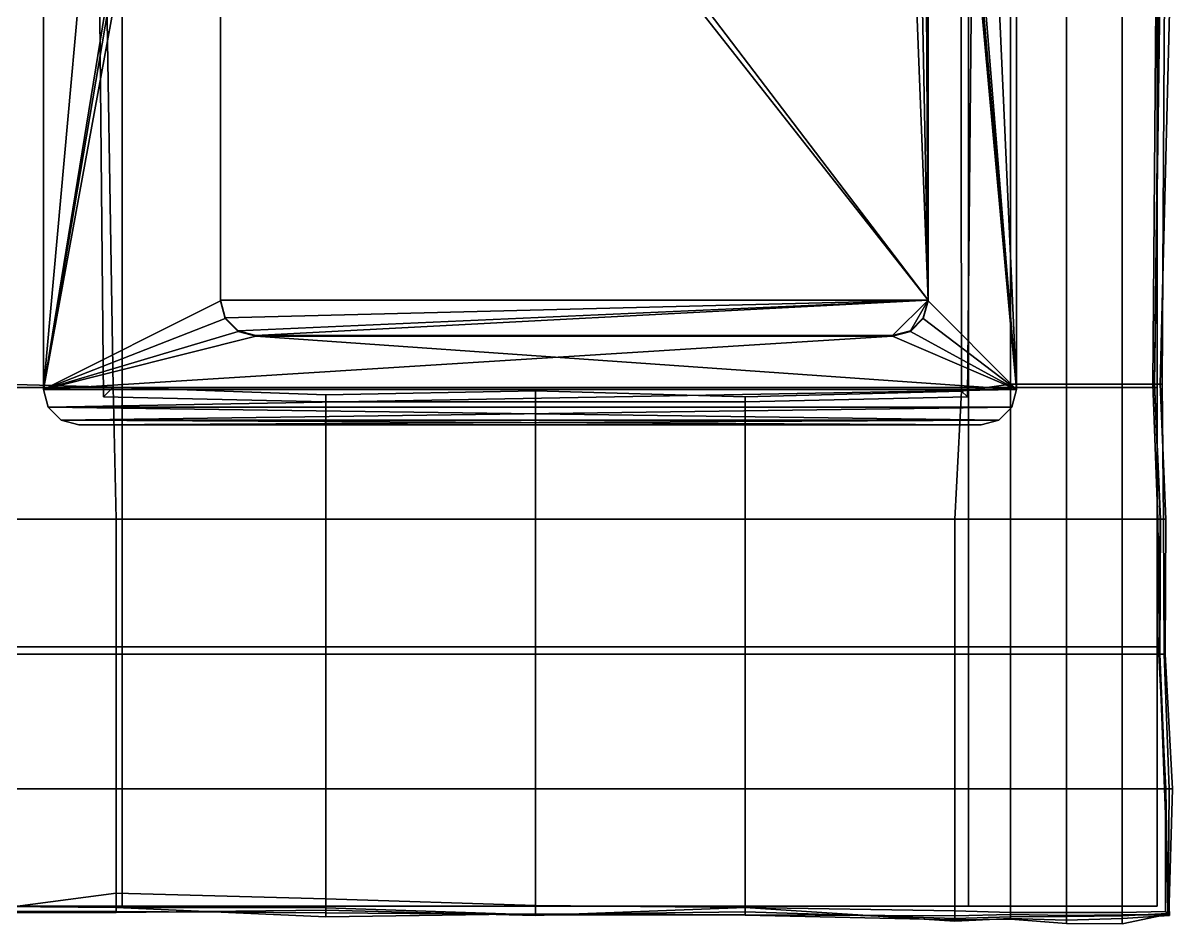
# Model space of a CAD drawing. Header units: metres. Extents: x 0 to 34.6, y -10.7 to 20.6.
# Drawn here: x 8.4401 to 8.9065, y 3.4927 to 3.8579 of the extents above; entities that cross this region are included whole.
import ezdxf

# ---------------------------------------------------------------- set-up
doc = ezdxf.new("R2010")
doc.units = ezdxf.units.M
doc.header["$MEASUREMENT"] = 0
doc.layers.get('0').update_dxf_attribs({"linetype": 'CONTINUOUS'})

msp = doc.modelspace()

# ---------------------------------------------------------------- linework, layer by layer
for points in [[(8.48038, 3.60508, 0.90088), (8.48038, 6.37976, 0.90088), (8.48038, 6.37976, 0.90088), (8.48038, 3.60508, 0.90088)], [(8.48038, 6.37976, 0.90088), (8.9, 6.37976, 0.90088), (8.9, 3.60508, 0.90088), (8.48038, 3.60508, 0.90088)], [(8.48038, 3.60508, 0.90088), (8.9, 3.60508, 0.90088), (8.9, 6.37976, 0.90088), (8.48038, 6.37976, 0.90088)], [(8.48038, 3.60508, 0.90088), (8.48038, 6.37976, 0.90088), (8.48038, 6.37976, 0.90088), (8.48038, 3.60508, 0.90088)], [(8.48038, 6.37976, 0.90088), (8.9, 6.37976, 0.90088), (8.9, 3.60508, 0.90088), (8.48038, 3.60508, 0.90088)], [(8.48038, 3.60508, 0.90088), (8.9, 3.60508, 0.90088), (8.9, 6.37976, 0.90088), (8.48038, 6.37976, 0.90088)], [(8.9, 3.60508, 0.90088), (8.9, 3.60508, 0.90088), (8.9, 6.37976, 0.90088)], [(8.9, 3.60508, 0.90088), (8.9, 3.60508, 0.90088), (8.9, 6.37976, 0.90088)], [(8.3, 3.71017, 2.67801), (8.3, 4.55833, 2.67801), (8.48038, 4.55833, 2.67801), (8.48038, 3.71017, 2.67801)], [(8.3, 3.71017, 2.67801), (8.48038, 3.71017, 2.67801), (8.48038, 4.55833, 2.67801), (8.3, 4.55833, 2.67801)], [(8.48038, 3.71017, 2.67801), (8.48038, 4.55833, 2.67801), (8.82356, 4.55833, 2.67801), (8.82356, 3.71017, 2.67801)], [(8.48038, 4.55833, 2.67801), (8.48038, 3.71017, 2.67801), (8.48038, 3.71017, 2.67801), (8.48038, 4.55833, 2.67801)], [(8.48038, 4.55833, 2.67801), (8.48038, 3.71017, 2.67801), (8.48038, 3.71017, 2.67801), (8.48038, 4.55833, 2.67801)], [(8.48038, 3.71017, 2.67801), (8.48038, 4.55833, 2.67801), (8.48038, 4.55833, 2.67801), (8.48038, 3.71017, 2.67801)], [(8.82356, 3.71017, 2.67801), (8.82356, 4.55833, 2.67801), (8.48038, 4.55833, 2.67801), (8.48038, 3.71017, 2.67801)], [(8.82356, 3.71017, 2.67801), (8.9, 3.71017, 2.67801), (8.9, 4.55833, 2.67801), (8.82356, 4.55833, 2.67801)], [(8.82356, 3.71017, 2.67801), (8.82356, 4.55833, 2.67801), (8.9, 4.55833, 2.67801), (8.9, 3.71017, 2.67801)], [(8.9, 4.55833, 2.67801), (8.9, 3.71017, 2.67801), (8.82356, 3.71017, 2.67801), (8.82356, 4.55833, 2.67801)], [(8.9, 3.71017, 2.67801), (8.9, 4.55833, 2.67801), (8.82356, 4.55833, 2.67801), (8.82356, 3.71017, 2.67801)], [(8.82356, 3.71017, 2.67801), (8.82356, 4.55833, 2.67801), (8.82356, 4.55833, 2.67801), (8.82356, 3.71017, 2.67801)], [(8.9, 3.71017, 2.67801), (8.9, 4.55833, 2.67801), (8.9, 4.55833, 2.67801), (8.9, 3.71017, 2.67801)], [(8.9, 3.71017, 2.67801), (8.9, 4.55833, 2.67801), (8.9, 4.55833, 2.67801), (8.9, 3.71017, 2.67801)], [(8.5202, 4.50561, 3.4565), (8.44847, 3.7094, 3.4565), (8.44847, 4.54147, 3.4565)], [(8.44847, 3.7094, 3.4565), (8.44847, 4.54147, 3.4565), (8.44847, 4.54147, 3.4565), (8.44847, 3.7094, 3.4565)], [(8.44847, 4.54147, 3.4565), (8.44847, 3.7094, 3.4565), (8.5202, 4.50561, 3.4565)], [(8.84299, 4.54147, 3.4565), (8.84299, 3.7094, 3.4565), (8.80712, 4.50561, 3.4565)], [(8.80712, 4.50561, 3.4565), (8.84299, 3.7094, 3.4565), (8.84299, 4.54147, 3.4565)], [(8.84299, 4.54147, 3.4565), (8.84299, 3.7094, 3.4565), (8.84299, 3.7094, 3.4565), (8.84299, 4.54147, 3.4565)], [(8.5202, 4.50561, 3.4565), (8.5202, 4.15054, 3.4565), (8.44847, 3.7094, 3.4565)], [(8.44847, 3.7094, 3.4565), (8.5202, 4.15054, 3.4565), (8.5202, 4.50561, 3.4565)], [(8.84299, 3.7094, 3.4565), (8.80712, 4.15054, 3.4565), (8.80712, 4.50561, 3.4565)], [(8.80712, 4.50561, 3.4565), (8.80712, 4.15054, 3.4565), (8.84299, 3.7094, 3.4565)], [(8.5202, 4.15054, 3.4565), (8.52213, 4.14337, 3.4565), (8.44847, 3.7094, 3.4565)], [(8.44847, 3.7094, 3.4565), (8.52213, 4.14337, 3.4565), (8.5202, 4.15054, 3.4565)], [(8.84299, 3.7094, 3.4565), (8.8052, 4.14337, 3.4565), (8.80712, 4.15054, 3.4565)], [(8.80712, 4.15054, 3.4565), (8.8052, 4.14337, 3.4565), (8.84299, 3.7094, 3.4565)], [(8.52213, 4.14337, 3.4565), (8.5202, 4.10033, 3.4565), (8.44847, 3.7094, 3.4565)], [(8.44847, 3.7094, 3.4565), (8.5202, 4.10033, 3.4565), (8.52213, 4.14337, 3.4565)], [(8.84299, 3.7094, 3.4565), (8.80712, 4.10033, 3.4565), (8.8052, 4.14337, 3.4565)], [(8.8052, 4.14337, 3.4565), (8.80712, 4.10033, 3.4565), (8.84299, 3.7094, 3.4565)], [(8.80712, 3.74559, 3.4565), (8.52213, 4.10783, 3.4565), (8.52738, 4.11308, 3.4565)], [(8.53455, 4.115, 3.4565), (8.79278, 4.115, 3.4565), (8.80712, 3.74559, 3.4565), (8.52738, 4.11308, 3.4565)], [(8.80712, 3.74559, 3.4565), (8.79278, 4.115, 3.4565), (8.79995, 4.11308, 3.4565)], [(8.80712, 3.74559, 3.4565), (8.79995, 4.11308, 3.4565), (8.8052, 4.10783, 3.4565)], [(8.5202, 4.10065, 3.4565), (8.52213, 4.10783, 3.4565), (8.80712, 3.74559, 3.4565), (8.5202, 3.74559, 3.4565)], [(8.80712, 3.74559, 3.4565), (8.8052, 4.10783, 3.4565), (8.80712, 4.10065, 3.4565)], [(8.5202, 4.10033, 3.4565), (8.5202, 3.74527, 3.4565), (8.44847, 3.7094, 3.4565)], [(8.44847, 3.7094, 3.4565), (8.5202, 3.74527, 3.4565), (8.5202, 4.10033, 3.4565)], [(8.5202, 3.74559, 3.4565), (8.5202, 4.10065, 3.4565), (8.5202, 4.10065, 3.4565), (8.5202, 3.74559, 3.4565)], [(8.5202, 4.10033, 3.4565), (8.5202, 3.74527, 3.4565), (8.5202, 3.74527, 3.4565), (8.5202, 4.10033, 3.4565)], [(8.80712, 4.10065, 3.4565), (8.80712, 3.74559, 3.4565), (8.80712, 3.74559, 3.4565), (8.80712, 4.10065, 3.4565)], [(8.80712, 3.74527, 3.4565), (8.80712, 4.10033, 3.4565), (8.80712, 4.10033, 3.4565), (8.80712, 3.74527, 3.4565)], [(8.84299, 3.7094, 3.4565), (8.80712, 3.74527, 3.4565), (8.80712, 4.10033, 3.4565)], [(8.80712, 4.10033, 3.4565), (8.80712, 3.74527, 3.4565), (8.84299, 3.7094, 3.4565)], [(8.4318, 3.91665, 2.68301), (8.4318, 3.71153, 2.68301), (8.47668, 3.71029, 2.68301), (8.47336, 3.91665, 2.68301)], [(8.4318, 3.91665, 2.68301), (8.47336, 3.91665, 2.68301), (8.47668, 3.71029, 2.68301), (8.4318, 3.71153, 2.68301)], [(8.4707, 3.91665, 2.68301), (8.47282, 3.70643, 2.68301), (8.47282, 3.70643, 2.68301), (8.4707, 3.91665, 2.68301)], [(8.4707, 3.91665, 2.68301), (8.47282, 3.70643, 2.68301), (8.47668, 3.71029, 2.68301), (8.47336, 3.91665, 2.68301)], [(8.4707, 3.91665, 2.68301), (8.4707, 3.91665, 2.68301), (8.47282, 3.70643, 2.68301)], [(8.4707, 3.91665, 2.68301), (8.47336, 3.91665, 2.68301), (8.47668, 3.71029, 2.68301), (8.47282, 3.70643, 2.68301)], [(8.84059, 3.91665, 2.68301), (8.84059, 3.71153, 2.68301), (8.82075, 3.70875, 2.68301), (8.82042, 3.91665, 2.68301)], [(8.84059, 3.91665, 2.68301), (8.82042, 3.91665, 2.68301), (8.82075, 3.70875, 2.68301), (8.84059, 3.71153, 2.68301)], [(8.82519, 3.91665, 2.68301), (8.82042, 3.91665, 2.68301), (8.82075, 3.70875, 2.68301), (8.82307, 3.70643, 2.68301)], [(8.82519, 3.91665, 2.68301), (8.82307, 3.70643, 2.68301), (8.82075, 3.70875, 2.68301), (8.82042, 3.91665, 2.68301)], [(8.82519, 3.91665, 2.68301), (8.82519, 3.91665, 2.68301), (8.82307, 3.70643, 2.68301)], [(8.82519, 3.91665, 2.68301), (8.82307, 3.70643, 2.68301), (8.82307, 3.70643, 2.68301), (8.82519, 3.91665, 2.68301)], [(8.86321, 3.91665, 2.68301), (8.86321, 3.71153, 2.68301), (8.84059, 3.71153, 2.68301), (8.84059, 3.91665, 2.68301)], [(8.86321, 3.91665, 2.68301), (8.84059, 3.91665, 2.68301), (8.84059, 3.71153, 2.68301), (8.86321, 3.71153, 2.68301)], [(8.86321, 3.91665, 2.68301), (8.88583, 3.91665, 2.68301), (8.88583, 3.71153, 2.68301), (8.86321, 3.71153, 2.68301)], [(8.86321, 3.91665, 2.68301), (8.86321, 3.71153, 2.68301), (8.88583, 3.71153, 2.68301), (8.88583, 3.91665, 2.68301)], [(8.88583, 3.91665, 2.68301), (8.90646, 3.91665, 2.68301), (8.90121, 3.71153, 2.68301), (8.88583, 3.71153, 2.68301)], [(8.88583, 3.91665, 2.68301), (8.88583, 3.71153, 2.68301), (8.9021, 3.71153, 2.68301), (8.90325, 3.91665, 2.68301)], [(8.90144, 3.91665, 2.68301), (8.89997, 3.91665, 2.68301), (8.89832, 3.71153, 2.68301), (8.89896, 3.71153, 2.68301)], [(8.89997, 3.91665, 2.68301), (8.90325, 3.91665, 2.68301), (8.9021, 3.71153, 2.68301), (8.89832, 3.71153, 2.68301)], [(8.90144, 3.91665, 2.68301), (8.89896, 3.71153, 2.68301), (8.89902, 3.71153, 2.68301), (8.90185, 3.91665, 2.68301)], [(8.90185, 3.91665, 2.68301), (8.89902, 3.71153, 2.68301), (8.90121, 3.71153, 2.68301), (8.90646, 3.91665, 2.68301)], [(8.5202, 3.74527, 3.4565), (8.52213, 3.73809, 3.4565), (8.44847, 3.7094, 3.4565)], [(8.44847, 3.7094, 3.4565), (8.52213, 3.73809, 3.4565), (8.5202, 3.74527, 3.4565)], [(8.80712, 3.74559, 3.4565), (8.52213, 3.73842, 3.4565), (8.5202, 3.74559, 3.4565)], [(8.52213, 3.73842, 3.4565), (8.5202, 3.74559, 3.4565), (8.5202, 3.74559, 3.4565), (8.52213, 3.73842, 3.4565)], [(8.5202, 3.74527, 3.4565), (8.52213, 3.73809, 3.4565), (8.52213, 3.73809, 3.4565), (8.5202, 3.74527, 3.4565)], [(8.80712, 3.74559, 3.4565), (8.52738, 3.73317, 3.4565), (8.52213, 3.73842, 3.4565)], [(8.80712, 3.74559, 3.4565), (8.53455, 3.73125, 3.4565), (8.52738, 3.73317, 3.4565)], [(8.80712, 3.74559, 3.4565), (8.79278, 3.73125, 3.4565), (8.53455, 3.73125, 3.4565)], [(8.80712, 3.74559, 3.4565), (8.79995, 3.73317, 3.4565), (8.79278, 3.73125, 3.4565)], [(8.80712, 3.74559, 3.4565), (8.8052, 3.73842, 3.4565), (8.79995, 3.73317, 3.4565)], [(8.80712, 3.74559, 3.4565), (8.8052, 3.73842, 3.4565), (8.8052, 3.73842, 3.4565), (8.80712, 3.74559, 3.4565)], [(8.8052, 3.73809, 3.4565), (8.80712, 3.74527, 3.4565), (8.80712, 3.74527, 3.4565), (8.8052, 3.73809, 3.4565)], [(8.84299, 3.7094, 3.4565), (8.8052, 3.73809, 3.4565), (8.80712, 3.74527, 3.4565)], [(8.80712, 3.74527, 3.4565), (8.8052, 3.73809, 3.4565), (8.84299, 3.7094, 3.4565)], [(8.52213, 3.73809, 3.4565), (8.52738, 3.73284, 3.4565), (8.44847, 3.7094, 3.4565)], [(8.44847, 3.7094, 3.4565), (8.52738, 3.73284, 3.4565), (8.52213, 3.73809, 3.4565)], [(8.52738, 3.73317, 3.4565), (8.52213, 3.73842, 3.4565), (8.52213, 3.73842, 3.4565), (8.52738, 3.73317, 3.4565)], [(8.52213, 3.73809, 3.4565), (8.52738, 3.73284, 3.4565), (8.52738, 3.73284, 3.4565), (8.52213, 3.73809, 3.4565)], [(8.8052, 3.73842, 3.4565), (8.79995, 3.73317, 3.4565), (8.79995, 3.73317, 3.4565), (8.8052, 3.73842, 3.4565)], [(8.84299, 3.7094, 3.4565), (8.79995, 3.73284, 3.4565), (8.8052, 3.73809, 3.4565)], [(8.8052, 3.73809, 3.4565), (8.79995, 3.73284, 3.4565), (8.84299, 3.7094, 3.4565)], [(8.79995, 3.73284, 3.4565), (8.8052, 3.73809, 3.4565), (8.8052, 3.73809, 3.4565), (8.79995, 3.73284, 3.4565)], [(8.52738, 3.73284, 3.4565), (8.53455, 3.73092, 3.4565), (8.44847, 3.7094, 3.4565)], [(8.44847, 3.7094, 3.4565), (8.53455, 3.73092, 3.4565), (8.52738, 3.73284, 3.4565)], [(8.44847, 3.7094, 3.4565), (8.79278, 3.73092, 3.4565), (8.84299, 3.7094, 3.4565), (8.4504, 3.70223, 3.4565)], [(8.53455, 3.73092, 3.4565), (8.79278, 3.73092, 3.4565), (8.44847, 3.7094, 3.4565)], [(8.44847, 3.7094, 3.4565), (8.84299, 3.7094, 3.4565), (8.53455, 3.73092, 3.4565)], [(8.53455, 3.73125, 3.4565), (8.52738, 3.73317, 3.4565), (8.52738, 3.73317, 3.4565), (8.53455, 3.73125, 3.4565)], [(8.52738, 3.73284, 3.4565), (8.53455, 3.73092, 3.4565), (8.53455, 3.73092, 3.4565), (8.52738, 3.73284, 3.4565)], [(8.79278, 3.73125, 3.4565), (8.53455, 3.73125, 3.4565), (8.53455, 3.73125, 3.4565), (8.79278, 3.73125, 3.4565)], [(8.53455, 3.73092, 3.4565), (8.79278, 3.73092, 3.4565), (8.79278, 3.73092, 3.4565), (8.53455, 3.73092, 3.4565)], [(8.79278, 3.73092, 3.4565), (8.53455, 3.73092, 3.4565), (8.84299, 3.7094, 3.4565)], [(8.79995, 3.73317, 3.4565), (8.79278, 3.73125, 3.4565), (8.79278, 3.73125, 3.4565), (8.79995, 3.73317, 3.4565)], [(8.79278, 3.73092, 3.4565), (8.79995, 3.73284, 3.4565), (8.79995, 3.73284, 3.4565), (8.79278, 3.73092, 3.4565)], [(8.84299, 3.7094, 3.4565), (8.79278, 3.73092, 3.4565), (8.79995, 3.73284, 3.4565)], [(8.79995, 3.73284, 3.4565), (8.79278, 3.73092, 3.4565), (8.84299, 3.7094, 3.4565)], [(8.3, 3.60508, 2.67801), (8.3, 3.71017, 2.67801), (8.48038, 3.71017, 2.67801), (8.48038, 3.60508, 2.67801)], [(8.3, 3.60508, 2.67801), (8.48038, 3.60508, 2.67801), (8.48038, 3.71017, 2.67801), (8.3, 3.71017, 2.67801)], [(8.4318, 3.65684, 2.68301), (8.4318, 3.71153, 2.68301), (8.47668, 3.71029, 2.68301), (8.47792, 3.65684, 2.68301)], [(8.4318, 3.65684, 2.68301), (8.47792, 3.65684, 2.68301), (8.47668, 3.71029, 2.68301), (8.4318, 3.71153, 2.68301)], [(8.84107, 3.70223, 3.4565), (8.84299, 3.7094, 3.4565), (8.44847, 3.7094, 3.4565), (8.4504, 3.70223, 3.4565)], [(8.4504, 3.70223, 3.4565), (8.44847, 3.7094, 3.4565), (8.44847, 3.7094, 3.4565), (8.4504, 3.70223, 3.4565)], [(8.84299, 3.7094, 3.4565), (8.84107, 3.70223, 3.4565), (8.45565, 3.69698, 3.4565), (8.4504, 3.70223, 3.4565)], [(8.56293, 3.70431, 2.68301), (8.56293, 3.70725, 2.68301), (8.47668, 3.71029, 2.68301), (8.47282, 3.70643, 2.68301)], [(8.56293, 3.70431, 2.68301), (8.47282, 3.70643, 2.68301), (8.47668, 3.71029, 2.68301), (8.56293, 3.70725, 2.68301)], [(8.56293, 3.65684, 2.68301), (8.47792, 3.65684, 2.68301), (8.47668, 3.71029, 2.68301), (8.56293, 3.70725, 2.68301)], [(8.56293, 3.65684, 2.68301), (8.56293, 3.70725, 2.68301), (8.47668, 3.71029, 2.68301), (8.47792, 3.65684, 2.68301)], [(8.48038, 3.60508, 2.67801), (8.48038, 3.71017, 2.67801), (8.82356, 3.71017, 2.67801), (8.82356, 3.60508, 2.67801)], [(8.48038, 3.60508, 2.67801), (8.82356, 3.60508, 2.67801), (8.82356, 3.71017, 2.67801), (8.48038, 3.71017, 2.67801)], [(8.48038, 3.71017, 2.67801), (8.82356, 3.71017, 2.67801), (8.82356, 3.71017, 2.67801), (8.48038, 3.71017, 2.67801)], [(8.48038, 3.60508, 2.67801), (8.48038, 3.71017, 2.67801), (8.48038, 3.71017, 2.67801), (8.48038, 3.60508, 2.67801)], [(8.82356, 3.60508, 2.67801), (8.82356, 3.71017, 2.67801), (8.48038, 3.71017, 2.67801), (8.48038, 3.60508, 2.67801)], [(8.82356, 3.71017, 2.67801), (8.82356, 3.60508, 2.67801), (8.48038, 3.60508, 2.67801), (8.48038, 3.71017, 2.67801)], [(8.48038, 3.60508, 2.67801), (8.48038, 3.71017, 2.67801), (8.48038, 3.71017, 2.67801), (8.48038, 3.60508, 2.67801)], [(8.64794, 3.65684, 2.68301), (8.56293, 3.65684, 2.68301), (8.56293, 3.70725, 2.68301), (8.64794, 3.70884, 2.68301)], [(8.64794, 3.65684, 2.68301), (8.64794, 3.70884, 2.68301), (8.56293, 3.70725, 2.68301), (8.56293, 3.65684, 2.68301)], [(8.64794, 3.70431, 2.68301), (8.64794, 3.70884, 2.68301), (8.56293, 3.70725, 2.68301), (8.56293, 3.70431, 2.68301)], [(8.64794, 3.70431, 2.68301), (8.56293, 3.70431, 2.68301), (8.56293, 3.70725, 2.68301), (8.64794, 3.70884, 2.68301)], [(8.64794, 3.65684, 2.68301), (8.64794, 3.70884, 2.68301), (8.73295, 3.70634, 2.68301), (8.73295, 3.65684, 2.68301)], [(8.64794, 3.65684, 2.68301), (8.73295, 3.65684, 2.68301), (8.73295, 3.70634, 2.68301), (8.64794, 3.70884, 2.68301)], [(8.64794, 3.70431, 2.68301), (8.73295, 3.70431, 2.68301), (8.73295, 3.70634, 2.68301), (8.64794, 3.70884, 2.68301)], [(8.64794, 3.70431, 2.68301), (8.64794, 3.70884, 2.68301), (8.73295, 3.70634, 2.68301), (8.73295, 3.70431, 2.68301)], [(8.73295, 3.65684, 2.68301), (8.73295, 3.70634, 2.68301), (8.82075, 3.70875, 2.68301), (8.81797, 3.65684, 2.68301)], [(8.73295, 3.65684, 2.68301), (8.81797, 3.65684, 2.68301), (8.82075, 3.70875, 2.68301), (8.73295, 3.70634, 2.68301)], [(8.73295, 3.70431, 2.68301), (8.82307, 3.70643, 2.68301), (8.82075, 3.70875, 2.68301), (8.73295, 3.70634, 2.68301)], [(8.73295, 3.70431, 2.68301), (8.73295, 3.70634, 2.68301), (8.82075, 3.70875, 2.68301), (8.82307, 3.70643, 2.68301)], [(8.84059, 3.65684, 2.68301), (8.81797, 3.65684, 2.68301), (8.82075, 3.70875, 2.68301), (8.84059, 3.71153, 2.68301)], [(8.84059, 3.65684, 2.68301), (8.84059, 3.71153, 2.68301), (8.82075, 3.70875, 2.68301), (8.81797, 3.65684, 2.68301)], [(8.82356, 3.60508, 2.67801), (8.9, 3.60508, 2.67801), (8.9, 3.71017, 2.67801), (8.82356, 3.71017, 2.67801)], [(8.82356, 3.60508, 2.67801), (8.82356, 3.71017, 2.67801), (8.9, 3.71017, 2.67801), (8.9, 3.60508, 2.67801)], [(8.9, 3.60508, 2.67801), (8.9, 3.71017, 2.67801), (8.82356, 3.71017, 2.67801), (8.82356, 3.60508, 2.67801)], [(8.9, 3.71017, 2.67801), (8.9, 3.60508, 2.67801), (8.82356, 3.60508, 2.67801), (8.82356, 3.71017, 2.67801)], [(8.86321, 3.65684, 2.68301), (8.84059, 3.65684, 2.68301), (8.84059, 3.71153, 2.68301), (8.86321, 3.71153, 2.68301)], [(8.86321, 3.65684, 2.68301), (8.86321, 3.71153, 2.68301), (8.84059, 3.71153, 2.68301), (8.84059, 3.65684, 2.68301)], [(8.84299, 3.7094, 3.4565), (8.84107, 3.70223, 3.4565), (8.84107, 3.70223, 3.4565), (8.84299, 3.7094, 3.4565)], [(8.86321, 3.65684, 2.68301), (8.86321, 3.71153, 2.68301), (8.88583, 3.71153, 2.68301), (8.88583, 3.65684, 2.68301)], [(8.86321, 3.65684, 2.68301), (8.88583, 3.65684, 2.68301), (8.88583, 3.71153, 2.68301), (8.86321, 3.71153, 2.68301)], [(8.88583, 3.65684, 2.68301), (8.88583, 3.71153, 2.68301), (8.90121, 3.71153, 2.68301), (8.90358, 3.65684, 2.68301)], [(8.88583, 3.65684, 2.68301), (8.90261, 3.65684, 2.68301), (8.9021, 3.71153, 2.68301), (8.88583, 3.71153, 2.68301)], [(8.90131, 3.65684, 2.68301), (8.89896, 3.71153, 2.68301), (8.89832, 3.71153, 2.68301), (8.90025, 3.65684, 2.68301)], [(8.90025, 3.65684, 2.68301), (8.89832, 3.71153, 2.68301), (8.9021, 3.71153, 2.68301), (8.90261, 3.65684, 2.68301)], [(8.90131, 3.65684, 2.68301), (8.90133, 3.65684, 2.68301), (8.89902, 3.71153, 2.68301), (8.89896, 3.71153, 2.68301)], [(8.90133, 3.65684, 2.68301), (8.90358, 3.65684, 2.68301), (8.90121, 3.71153, 2.68301), (8.89902, 3.71153, 2.68301)], [(8.9, 3.60508, 2.67801), (8.9, 3.71017, 2.67801), (8.9, 3.71017, 2.67801), (8.9, 3.60508, 2.67801)], [(8.9, 3.60508, 2.67801), (8.9, 3.71017, 2.67801), (8.9, 3.71017, 2.67801), (8.9, 3.60508, 2.67801)], [(8.56293, 3.70431, 2.68301), (8.56293, 3.70431, 2.68301), (8.47282, 3.70643, 2.68301)], [(8.56293, 3.70431, 2.68301), (8.47282, 3.70643, 2.68301), (8.47282, 3.70643, 2.68301), (8.56293, 3.70431, 2.68301)], [(8.64794, 3.70431, 2.68301), (8.64794, 3.70431, 2.68301), (8.56293, 3.70431, 2.68301)], [(8.64794, 3.70431, 2.68301), (8.56293, 3.70431, 2.68301), (8.56293, 3.70431, 2.68301), (8.64794, 3.70431, 2.68301)], [(8.64794, 3.70431, 2.68301), (8.73295, 3.70431, 2.68301), (8.73295, 3.70431, 2.68301), (8.64794, 3.70431, 2.68301)], [(8.64794, 3.70431, 2.68301), (8.64794, 3.70431, 2.68301), (8.73295, 3.70431, 2.68301)], [(8.73295, 3.70431, 2.68301), (8.82307, 3.70643, 2.68301), (8.82307, 3.70643, 2.68301), (8.73295, 3.70431, 2.68301)], [(8.73295, 3.70431, 2.68301), (8.73295, 3.70431, 2.68301), (8.82307, 3.70643, 2.68301)], [(8.45565, 3.69698, 3.4565), (8.4504, 3.70223, 3.4565), (8.4504, 3.70223, 3.4565), (8.45565, 3.69698, 3.4565)], [(8.4504, 3.70223, 3.4565), (8.45565, 3.69698, 3.4565), (8.83582, 3.69698, 3.4565)], [(8.4504, 3.70223, 3.4565), (8.83582, 3.69698, 3.4565), (8.84107, 3.70223, 3.4565)], [(8.84107, 3.70223, 3.4565), (8.83582, 3.69698, 3.4565), (8.45565, 3.69698, 3.4565)], [(8.84107, 3.70223, 3.4565), (8.83582, 3.69698, 3.4565), (8.83582, 3.69698, 3.4565), (8.84107, 3.70223, 3.4565)], [(8.46282, 3.69506, 3.4565), (8.45565, 3.69698, 3.4565), (8.45565, 3.69698, 3.4565), (8.46282, 3.69506, 3.4565)], [(8.83582, 3.69698, 3.4565), (8.46282, 3.69506, 3.4565), (8.45565, 3.69698, 3.4565)], [(8.45565, 3.69698, 3.4565), (8.46282, 3.69506, 3.4565), (8.82864, 3.69506, 3.4565)], [(8.45565, 3.69698, 3.4565), (8.82864, 3.69506, 3.4565), (8.83582, 3.69698, 3.4565)], [(8.83582, 3.69698, 3.4565), (8.82864, 3.69506, 3.4565), (8.46282, 3.69506, 3.4565)], [(8.82864, 3.69506, 3.4565), (8.46282, 3.69506, 3.4565), (8.46282, 3.69506, 3.4565), (8.82864, 3.69506, 3.4565)], [(8.83582, 3.69698, 3.4565), (8.82864, 3.69506, 3.4565), (8.82864, 3.69506, 3.4565), (8.83582, 3.69698, 3.4565)], [(8.4318, 3.60215, 2.68301), (8.4318, 3.65684, 2.68301), (8.47792, 3.65684, 2.68301), (8.47792, 3.60215, 2.68301)], [(8.4318, 3.60215, 2.68301), (8.47792, 3.60215, 2.68301), (8.47792, 3.65684, 2.68301), (8.4318, 3.65684, 2.68301)], [(8.56293, 3.60215, 2.68301), (8.47792, 3.60215, 2.68301), (8.47792, 3.65684, 2.68301), (8.56293, 3.65684, 2.68301)], [(8.56293, 3.60215, 2.68301), (8.56293, 3.65684, 2.68301), (8.47792, 3.65684, 2.68301), (8.47792, 3.60215, 2.68301)], [(8.64794, 3.60215, 2.68301), (8.56293, 3.60215, 2.68301), (8.56293, 3.65684, 2.68301), (8.64794, 3.65684, 2.68301)], [(8.64794, 3.60215, 2.68301), (8.64794, 3.65684, 2.68301), (8.56293, 3.65684, 2.68301), (8.56293, 3.60215, 2.68301)], [(8.64794, 3.60215, 2.68301), (8.64794, 3.65684, 2.68301), (8.73295, 3.65684, 2.68301), (8.73295, 3.60215, 2.68301)], [(8.64794, 3.60215, 2.68301), (8.73295, 3.60215, 2.68301), (8.73295, 3.65684, 2.68301), (8.64794, 3.65684, 2.68301)], [(8.73295, 3.60215, 2.68301), (8.73295, 3.65684, 2.68301), (8.81797, 3.65684, 2.68301), (8.81797, 3.60215, 2.68301)], [(8.73295, 3.60215, 2.68301), (8.81797, 3.60215, 2.68301), (8.81797, 3.65684, 2.68301), (8.73295, 3.65684, 2.68301)], [(8.84059, 3.60215, 2.68301), (8.81797, 3.60215, 2.68301), (8.81797, 3.65684, 2.68301), (8.84059, 3.65684, 2.68301)], [(8.84059, 3.60215, 2.68301), (8.84059, 3.65684, 2.68301), (8.81797, 3.65684, 2.68301), (8.81797, 3.60215, 2.68301)], [(8.86321, 3.60215, 2.68301), (8.84059, 3.60215, 2.68301), (8.84059, 3.65684, 2.68301), (8.86321, 3.65684, 2.68301)], [(8.86321, 3.60215, 2.68301), (8.86321, 3.65684, 2.68301), (8.84059, 3.65684, 2.68301), (8.84059, 3.60215, 2.68301)], [(8.86321, 3.60215, 2.68301), (8.86321, 3.65684, 2.68301), (8.88583, 3.65684, 2.68301), (8.88583, 3.60215, 2.68301)], [(8.86321, 3.60215, 2.68301), (8.88583, 3.60215, 2.68301), (8.88583, 3.65684, 2.68301), (8.86321, 3.65684, 2.68301)], [(8.88583, 3.60215, 2.68301), (8.88583, 3.65684, 2.68301), (8.90358, 3.65684, 2.68301), (8.90332, 3.60215, 2.68301)], [(8.88583, 3.60215, 2.68301), (8.90291, 3.60215, 2.68301), (8.90261, 3.65684, 2.68301), (8.88583, 3.65684, 2.68301)], [(8.90069, 3.60215, 2.68301), (8.90131, 3.65684, 2.68301), (8.90025, 3.65684, 2.68301), (8.90096, 3.60215, 2.68301)], [(8.90096, 3.60215, 2.68301), (8.90025, 3.65684, 2.68301), (8.90261, 3.65684, 2.68301), (8.90291, 3.60215, 2.68301)], [(8.90069, 3.60215, 2.68301), (8.90109, 3.60215, 2.68301), (8.90133, 3.65684, 2.68301), (8.90131, 3.65684, 2.68301)], [(8.90109, 3.60215, 2.68301), (8.90332, 3.60215, 2.68301), (8.90358, 3.65684, 2.68301), (8.90133, 3.65684, 2.68301)], [(8.3, 3.5, 2.67801), (8.48038, 3.5, 2.67801), (8.48038, 3.60508, 2.67801), (8.3, 3.60508, 2.67801)], [(8.3, 3.5, 2.67801), (8.3, 3.60508, 2.67801), (8.48038, 3.60508, 2.67801), (8.48038, 3.5, 2.67801)], [(8.48038, 3.60508, 0.90088), (8.9, 3.60508, 0.90088), (8.9, 3.60508, 0.90088), (8.48038, 3.60508, 0.90088)], [(8.48038, 3.60508, 0.90088), (8.9, 3.60508, 0.90088), (8.9, 3.60508, 0.90088), (8.48038, 3.60508, 0.90088)], [(8.48038, 3.5, 2.67801), (8.82356, 3.5, 2.67801), (8.82356, 3.60508, 2.67801), (8.48038, 3.60508, 2.67801)], [(8.48038, 3.5, 2.67801), (8.48038, 3.60508, 2.67801), (8.82356, 3.60508, 2.67801), (8.82356, 3.5, 2.67801)], [(8.82356, 3.60508, 2.67801), (8.82356, 3.60508, 2.67801), (8.48038, 3.60508, 2.67801)], [(8.82356, 3.60508, 2.67801), (8.82356, 3.60508, 2.67801), (8.48038, 3.60508, 2.67801)], [(8.9, 3.60508, 2.67801), (8.9, 3.60508, 2.67801), (8.82356, 3.60508, 2.67801)], [(8.82356, 3.5, 2.67801), (8.82356, 3.60508, 2.67801), (8.9, 3.60508, 2.67801), (8.9, 3.5, 2.67801)], [(8.82356, 3.5, 2.67801), (8.9, 3.5, 2.67801), (8.9, 3.60508, 2.67801), (8.82356, 3.60508, 2.67801)], [(8.9, 3.60508, 2.67801), (8.9, 3.60508, 2.67801), (8.82356, 3.60508, 2.67801)], [(8.9, 3.5, 2.67801), (8.9, 3.60508, 2.67801), (8.9, 3.60508, 2.67801), (8.9, 3.5, 2.67801)], [(8.9, 3.5, 2.67801), (8.9, 3.60508, 2.67801), (8.9, 3.60508, 2.67801), (8.9, 3.5, 2.67801)], [(8.9, 3.5, 2.67801), (8.9, 3.60508, 2.67801), (8.9, 3.60508, 2.67801), (8.9, 3.5, 2.67801)], [(8.9, 3.5, 2.67801), (8.9, 3.60508, 2.67801), (8.9, 3.60508, 2.67801), (8.9, 3.5, 2.67801)], [(8.4318, 3.60215, 2.68301), (8.47792, 3.60215, 2.68301), (8.47792, 3.54745, 2.68301), (8.4318, 3.54745, 2.68301)], [(8.4318, 3.60215, 2.68301), (8.4318, 3.54745, 2.68301), (8.47792, 3.54745, 2.68301), (8.47792, 3.60215, 2.68301)], [(8.56293, 3.60215, 2.68301), (8.56293, 3.54745, 2.68301), (8.47792, 3.54745, 2.68301), (8.47792, 3.60215, 2.68301)], [(8.56293, 3.60215, 2.68301), (8.47792, 3.60215, 2.68301), (8.47792, 3.54745, 2.68301), (8.56293, 3.54745, 2.68301)], [(8.64794, 3.60215, 2.68301), (8.64794, 3.54745, 2.68301), (8.56293, 3.54745, 2.68301), (8.56293, 3.60215, 2.68301)], [(8.64794, 3.60215, 2.68301), (8.56293, 3.60215, 2.68301), (8.56293, 3.54745, 2.68301), (8.64794, 3.54745, 2.68301)], [(8.64794, 3.60215, 2.68301), (8.73295, 3.60215, 2.68301), (8.73295, 3.54745, 2.68301), (8.64794, 3.54745, 2.68301)], [(8.64794, 3.60215, 2.68301), (8.64794, 3.54745, 2.68301), (8.73295, 3.54745, 2.68301), (8.73295, 3.60215, 2.68301)], [(8.73295, 3.60215, 2.68301), (8.81797, 3.60215, 2.68301), (8.81797, 3.54745, 2.68301), (8.73295, 3.54745, 2.68301)], [(8.73295, 3.60215, 2.68301), (8.73295, 3.54745, 2.68301), (8.81797, 3.54745, 2.68301), (8.81797, 3.60215, 2.68301)], [(8.84059, 3.60215, 2.68301), (8.84059, 3.54745, 2.68301), (8.81797, 3.54745, 2.68301), (8.81797, 3.60215, 2.68301)], [(8.84059, 3.60215, 2.68301), (8.81797, 3.60215, 2.68301), (8.81797, 3.54745, 2.68301), (8.84059, 3.54745, 2.68301)], [(8.86321, 3.60215, 2.68301), (8.86321, 3.54745, 2.68301), (8.84059, 3.54745, 2.68301), (8.84059, 3.60215, 2.68301)], [(8.86321, 3.60215, 2.68301), (8.84059, 3.60215, 2.68301), (8.84059, 3.54745, 2.68301), (8.86321, 3.54745, 2.68301)], [(8.86321, 3.60215, 2.68301), (8.88583, 3.60215, 2.68301), (8.88583, 3.54745, 2.68301), (8.86321, 3.54745, 2.68301)], [(8.86321, 3.60215, 2.68301), (8.86321, 3.54745, 2.68301), (8.88583, 3.54745, 2.68301), (8.88583, 3.60215, 2.68301)], [(8.88583, 3.60215, 2.68301), (8.90332, 3.60215, 2.68301), (8.90628, 3.54745, 2.68301), (8.88583, 3.54745, 2.68301)], [(8.88583, 3.60215, 2.68301), (8.88583, 3.54745, 2.68301), (8.90497, 3.54745, 2.68301), (8.90291, 3.60215, 2.68301)], [(8.90069, 3.60215, 2.68301), (8.90353, 3.54745, 2.68301), (8.90348, 3.54745, 2.68301), (8.90109, 3.60215, 2.68301)], [(8.90069, 3.60215, 2.68301), (8.90096, 3.60215, 2.68301), (8.90305, 3.54745, 2.68301), (8.90353, 3.54745, 2.68301)], [(8.90096, 3.60215, 2.68301), (8.90291, 3.60215, 2.68301), (8.90497, 3.54745, 2.68301), (8.90305, 3.54745, 2.68301)], [(8.90109, 3.60215, 2.68301), (8.90348, 3.54745, 2.68301), (8.90628, 3.54745, 2.68301), (8.90332, 3.60215, 2.68301)], [(8.4318, 3.54745, 2.68301), (8.47792, 3.54745, 2.68301), (8.47792, 3.49944, 2.68301), (8.4318, 3.49982, 2.68301)], [(8.4318, 3.54745, 2.68301), (8.4318, 3.49982, 2.68301), (8.47792, 3.49944, 2.68301), (8.47792, 3.54745, 2.68301)], [(8.56293, 3.54745, 2.68301), (8.56293, 3.49564, 2.68301), (8.47792, 3.49944, 2.68301), (8.47792, 3.54745, 2.68301)], [(8.56293, 3.54745, 2.68301), (8.47792, 3.54745, 2.68301), (8.47792, 3.49944, 2.68301), (8.56293, 3.49932, 2.68301)], [(8.64794, 3.54745, 2.68301), (8.64794, 3.49683, 2.68301), (8.56293, 3.49564, 2.68301), (8.56293, 3.54745, 2.68301)], [(8.64794, 3.54745, 2.68301), (8.56293, 3.54745, 2.68301), (8.56293, 3.49932, 2.68301), (8.64794, 3.49641, 2.68301)], [(8.64794, 3.54745, 2.68301), (8.73295, 3.54745, 2.68301), (8.73295, 3.49638, 2.68301), (8.64794, 3.49683, 2.68301)], [(8.64794, 3.54745, 2.68301), (8.64794, 3.49641, 2.68301), (8.73295, 3.49631, 2.68301), (8.73295, 3.54745, 2.68301)], [(8.73295, 3.54745, 2.68301), (8.81797, 3.54745, 2.68301), (8.81797, 3.49597, 2.68301), (8.73295, 3.49638, 2.68301)], [(8.73295, 3.54745, 2.68301), (8.73295, 3.49631, 2.68301), (8.81797, 3.49442, 2.68301), (8.81797, 3.54745, 2.68301)], [(8.84059, 3.54745, 2.68301), (8.84059, 3.49655, 2.68301), (8.81797, 3.49597, 2.68301), (8.81797, 3.54745, 2.68301)], [(8.84059, 3.54745, 2.68301), (8.81797, 3.54745, 2.68301), (8.81797, 3.49442, 2.68301), (8.84059, 3.49471, 2.68301)], [(8.86321, 3.54745, 2.68301), (8.86321, 3.49615, 2.68301), (8.84059, 3.49655, 2.68301), (8.84059, 3.54745, 2.68301)], [(8.86321, 3.54745, 2.68301), (8.84059, 3.54745, 2.68301), (8.84059, 3.49471, 2.68301), (8.86321, 3.49291, 2.68301)], [(8.86321, 3.54745, 2.68301), (8.88583, 3.54745, 2.68301), (8.88583, 3.49636, 2.68301), (8.86321, 3.49615, 2.68301)], [(8.86321, 3.54745, 2.68301), (8.86321, 3.49291, 2.68301), (8.88583, 3.49271, 2.68301), (8.88583, 3.54745, 2.68301)], [(8.88583, 3.54745, 2.68301), (8.90628, 3.54745, 2.68301), (8.90477, 3.49645, 2.68301), (8.88583, 3.49636, 2.68301)], [(8.88583, 3.54745, 2.68301), (8.88583, 3.49271, 2.68301), (8.90456, 3.49666, 2.68301), (8.90497, 3.54745, 2.68301)], [(8.90353, 3.54745, 2.68301), (8.90305, 3.54745, 2.68301), (8.90506, 3.49615, 2.68301), (8.9043, 3.49692, 2.68301)], [(8.90305, 3.54745, 2.68301), (8.90497, 3.54745, 2.68301), (8.90456, 3.49666, 2.68301), (8.90506, 3.49615, 2.68301)], [(8.90353, 3.54745, 2.68301), (8.9043, 3.49692, 2.68301), (8.90342, 3.49779, 2.68301), (8.90348, 3.54745, 2.68301)], [(8.90348, 3.54745, 2.68301), (8.90342, 3.49779, 2.68301), (8.90477, 3.49645, 2.68301), (8.90628, 3.54745, 2.68301)], [(8.4318, 3.49771, 2.68301), (8.47792, 3.49778, 2.68301), (8.47792, 3.50518, 2.68301), (8.4318, 3.49906, 2.68301)], [(8.4318, 3.49906, 2.68301), (8.47792, 3.50518, 2.68301), (8.47792, 3.49944, 2.68301), (8.4318, 3.49982, 2.68301)], [(8.56293, 3.49724, 2.68301), (8.56293, 3.50297, 2.68301), (8.47792, 3.50518, 2.68301), (8.47792, 3.49778, 2.68301)], [(8.56293, 3.50297, 2.68301), (8.56293, 3.49932, 2.68301), (8.47792, 3.49944, 2.68301), (8.47792, 3.50518, 2.68301)], [(8.64794, 3.4966, 2.68301), (8.64794, 3.50016, 2.68301), (8.56293, 3.50297, 2.68301), (8.56293, 3.49724, 2.68301)], [(8.64794, 3.50016, 2.68301), (8.64794, 3.49641, 2.68301), (8.56293, 3.49932, 2.68301), (8.56293, 3.50297, 2.68301)], [(8.3, 3.5, 2.67801), (8.48038, 3.5, 2.67801), (8.48038, 3.5, 2.67801), (8.3, 3.5, 2.67801)], [(8.3, 3.5, 2.67801), (8.48038, 3.5, 2.67801), (8.48038, 3.5, 2.67801), (8.3, 3.5, 2.67801)], [(8.3, 3.5, 2.67801), (8.48038, 3.5, 2.67801), (8.48038, 3.5, 2.67801), (8.3, 3.5, 2.67801)], [(8.3, 3.5, 2.67801), (8.48038, 3.5, 2.67801), (8.48038, 3.5, 2.67801), (8.3, 3.5, 2.67801)], [(8.4318, 3.49726, 2.68301), (8.4318, 3.49982, 2.68301), (8.47792, 3.49944, 2.68301), (8.47792, 3.4974, 2.68301)], [(8.4318, 3.49771, 2.68301), (8.4318, 3.49726, 2.68301), (8.47792, 3.4974, 2.68301), (8.47792, 3.49778, 2.68301)], [(8.56293, 3.49829, 2.68301), (8.47792, 3.4974, 2.68301), (8.47792, 3.49944, 2.68301), (8.56293, 3.49564, 2.68301)], [(8.56293, 3.49724, 2.68301), (8.47792, 3.49778, 2.68301), (8.47792, 3.4974, 2.68301), (8.56293, 3.49829, 2.68301)], [(8.48038, 3.5, 2.67801), (8.82356, 3.5, 2.67801), (8.82356, 3.5, 2.67801), (8.48038, 3.5, 2.67801)], [(8.48038, 3.5, 2.67801), (8.82356, 3.5, 2.67801), (8.82356, 3.5, 2.67801), (8.48038, 3.5, 2.67801)], [(8.48038, 3.5, 2.67801), (8.82356, 3.5, 2.67801), (8.82356, 3.5, 2.67801), (8.48038, 3.5, 2.67801)], [(8.48038, 3.5, 2.67801), (8.82356, 3.5, 2.67801), (8.82356, 3.5, 2.67801), (8.48038, 3.5, 2.67801)], [(8.64794, 3.4966, 2.68301), (8.56293, 3.49724, 2.68301), (8.56293, 3.49829, 2.68301), (8.64794, 3.49609, 2.68301)], [(8.64794, 3.49609, 2.68301), (8.56293, 3.49829, 2.68301), (8.56293, 3.49564, 2.68301), (8.64794, 3.49683, 2.68301)], [(8.64794, 3.4966, 2.68301), (8.73295, 3.49762, 2.68301), (8.73295, 3.49942, 2.68301), (8.64794, 3.50016, 2.68301)], [(8.64794, 3.50016, 2.68301), (8.73295, 3.49942, 2.68301), (8.73295, 3.49631, 2.68301), (8.64794, 3.49641, 2.68301)], [(8.64794, 3.4966, 2.68301), (8.64794, 3.49609, 2.68301), (8.73295, 3.49943, 2.68301), (8.73295, 3.49762, 2.68301)], [(8.64794, 3.49609, 2.68301), (8.64794, 3.49683, 2.68301), (8.73295, 3.49638, 2.68301), (8.73295, 3.49943, 2.68301)], [(8.73295, 3.49762, 2.68301), (8.73295, 3.49943, 2.68301), (8.81797, 3.49811, 2.68301), (8.81797, 3.49491, 2.68301)], [(8.73295, 3.49943, 2.68301), (8.73295, 3.49638, 2.68301), (8.81797, 3.49597, 2.68301), (8.81797, 3.49811, 2.68301)], [(8.73295, 3.49762, 2.68301), (8.81797, 3.49491, 2.68301), (8.81797, 3.49385, 2.68301), (8.73295, 3.49942, 2.68301)], [(8.73295, 3.49942, 2.68301), (8.81797, 3.49385, 2.68301), (8.81797, 3.49442, 2.68301), (8.73295, 3.49631, 2.68301)], [(8.84059, 3.49557, 2.68301), (8.81797, 3.49491, 2.68301), (8.81797, 3.49811, 2.68301), (8.84059, 3.49742, 2.68301)], [(8.84059, 3.49742, 2.68301), (8.81797, 3.49811, 2.68301), (8.81797, 3.49597, 2.68301), (8.84059, 3.49655, 2.68301)], [(8.82356, 3.5, 2.67801), (8.9, 3.5, 2.67801), (8.9, 3.5, 2.67801), (8.82356, 3.5, 2.67801)], [(8.82356, 3.5, 2.67801), (8.9, 3.5, 2.67801), (8.9, 3.5, 2.67801), (8.82356, 3.5, 2.67801)], [(8.82356, 3.5, 2.67801), (8.9, 3.5, 2.67801), (8.9, 3.5, 2.67801), (8.82356, 3.5, 2.67801)], [(8.82356, 3.5, 2.67801), (8.9, 3.5, 2.67801), (8.9, 3.5, 2.67801), (8.82356, 3.5, 2.67801)], [(8.88583, 3.49607, 2.68301), (8.88583, 3.49743, 2.68301), (8.90342, 3.49779, 2.68301), (8.9043, 3.49692, 2.68301)], [(8.88583, 3.49743, 2.68301), (8.88583, 3.49636, 2.68301), (8.90477, 3.49645, 2.68301), (8.90342, 3.49779, 2.68301)], [(8.84059, 3.49557, 2.68301), (8.84059, 3.4949, 2.68301), (8.81797, 3.49385, 2.68301), (8.81797, 3.49491, 2.68301)], [(8.84059, 3.4949, 2.68301), (8.84059, 3.49471, 2.68301), (8.81797, 3.49442, 2.68301), (8.81797, 3.49385, 2.68301)], [(8.86321, 3.4958, 2.68301), (8.84059, 3.49557, 2.68301), (8.84059, 3.49742, 2.68301), (8.86321, 3.4974, 2.68301)], [(8.86321, 3.4974, 2.68301), (8.84059, 3.49742, 2.68301), (8.84059, 3.49655, 2.68301), (8.86321, 3.49615, 2.68301)], [(8.86321, 3.4958, 2.68301), (8.86321, 3.4942, 2.68301), (8.84059, 3.4949, 2.68301), (8.84059, 3.49557, 2.68301)], [(8.86321, 3.4942, 2.68301), (8.86321, 3.49291, 2.68301), (8.84059, 3.49471, 2.68301), (8.84059, 3.4949, 2.68301)], [(8.86321, 3.4958, 2.68301), (8.86321, 3.4974, 2.68301), (8.88583, 3.49743, 2.68301), (8.88583, 3.49607, 2.68301)], [(8.86321, 3.4974, 2.68301), (8.86321, 3.49615, 2.68301), (8.88583, 3.49636, 2.68301), (8.88583, 3.49743, 2.68301)], [(8.86321, 3.4958, 2.68301), (8.88583, 3.49607, 2.68301), (8.88583, 3.49495, 2.68301), (8.86321, 3.4942, 2.68301)], [(8.86321, 3.4942, 2.68301), (8.88583, 3.49495, 2.68301), (8.88583, 3.49271, 2.68301), (8.86321, 3.49291, 2.68301)], [(8.88583, 3.49607, 2.68301), (8.9043, 3.49692, 2.68301), (8.90506, 3.49615, 2.68301), (8.88583, 3.49495, 2.68301)], [(8.88583, 3.49495, 2.68301), (8.90506, 3.49615, 2.68301), (8.90456, 3.49666, 2.68301), (8.88583, 3.49271, 2.68301)]]:
    msp.add_3dface(points)

doc.saveas('drawing.dxf')
